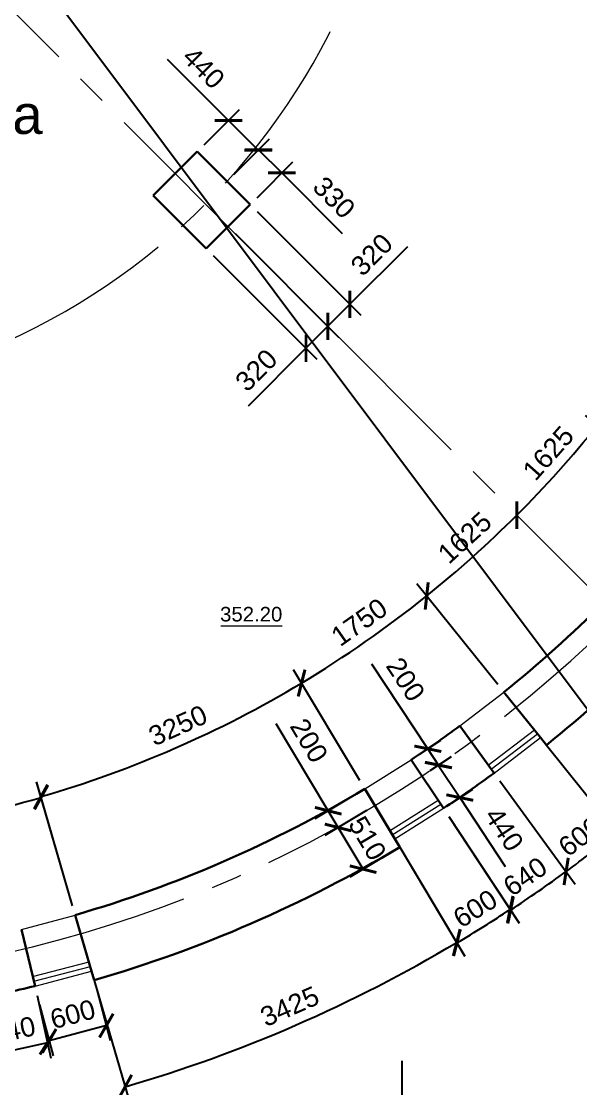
# Model space of a CAD drawing. Header units: millimetres. Extents: x -273 to 3634, y 3015 to 4572.
# Drawn here: x 3428.3 to 3485.8, y 3807.8 to 3917.7 of the extents above; entities that cross this region are included whole.
import ezdxf

# ---------------------------------------------------------------- set-up
doc = ezdxf.new("R2010")
doc.units = ezdxf.units.MM
doc.linetypes.add('CENTER2', pattern=[28.575, 19.05, -3.175, 3.175, -3.175])
doc.layers.add('@', color=250, linetype='Continuous', lineweight=60)
doc.styles.get("Standard").update_dxf_attribs({"font": 'arial.ttf', "height": 2})
doc.dimstyles.new('ISO-25', dxfattribs={"dimtxt": 2, "dimasz": 2, "dimexe": 1.6, "dimexo": 1, "dimgap": 1, "dimtad": 1, "dimdsep": 46, "dimtxsty": 'Standard', "dimblk": 'ARCHTICK', "dimcen": 2, "dimadec": 0, "dimazin": 0, "dimtfac": 1, "dimtmove": 0, "dimatfit": 3, "dimfxl": 1, "dimarcsym": 0})

# ---------------------------------------------------------------- blocks, each defined once
blk = doc.blocks.new('*D767')
at = {"layer": '@', "color": 0, "lineweight": -2, "transparency": 16777216}
blk.add_line((3399.43, 3947.68), (3416.87, 3947.68), dxfattribs=at)
blk.add_arc((3398.43, 3947.68), 16.84, 325.2223, 349.7777, dxfattribs=at)
at = {"layer": '@', "color": 0, "lineweight": 15, "transparency": 16777216}
for points in [[(3414.5, 3944.73), (3415.5, 3944.64), (3415.27, 3947.68)], [(3412.64, 3937.75), (3411.87, 3938.39), (3410.33, 3935.77)]]:
    blk.add_solid(points, dxfattribs=at)
at = {"layer": 'Defpoints', "color": 0, "lineweight": 15, "transparency": 16777216}
for p in [(2927.44, 3947.68), (3374.41, 3947.68), (3398.43, 3947.68), (3413.01, 3939.26), (3497.76, 3848.35)]:
    blk.add_point(p, dxfattribs=at)
at = {"layer": '@', "color": 0, "lineweight": 15, "transparency": 16777216, "insert": (3412.44, 3942.86), "char_height": 2, "attachment_point": 5, "rotation": 71.0262}
blk.add_mtext('45°', dxfattribs=at)
blk = doc.blocks.new('_ArchTick')
at = {"color": 0, "linetype": 'ByBlock', "lineweight": 15, "const_width": 0.15}
blk.add_lwpolyline([(-0.5, -0.5), (0.5, 0.5)], dxfattribs=at)
blk = doc.blocks.new('*D874')
at = {"layer": '@', "color": 0, "lineweight": -2, "transparency": 16777216}
for p, q in [((3311.01, 4081.1), (3305.72, 4088.15)), ((3309.41, 4079.9), (3312.29, 4082.06)), ((3503.87, 3823.69), (3311.01, 4081.1)), ((3502.28, 3822.5), (3505.15, 3824.65))]:
    blk.add_line(p, q, dxfattribs=at)
at = {"layer": 'Defpoints', "color": 0, "lineweight": 15, "transparency": 16777216}
for p in [(3308.61, 4079.3), (3503.87, 3823.69), (3501.48, 3821.9)]:
    blk.add_point(p, dxfattribs=at)
at = {"layer": '@', "color": 0, "lineweight": -2, "transparency": 16777216, "xscale": 2, "yscale": 2, "zscale": 2}
for p, rotation in [((3311.01, 4081.1), 126.8437671405722), ((3503.87, 3823.69), 306.8437671405722)]:
    blk.add_blockref('_ArchTick', p, dxfattribs=dict(at, rotation=rotation))
at = {"layer": '@', "color": 0, "lineweight": 15, "transparency": 16777216, "insert": (3309.26, 4086.79), "char_height": 2, "attachment_point": 5, "rotation": 306.8438}
blk.add_mtext('380', dxfattribs=at)
blk = doc.blocks.new('*D877')
at = {"layer": '@', "color": 0, "lineweight": -2, "transparency": 16777216}
blk.add_arc((3398.43, 3947.68), 19.98, 278.6121, 306.3879, dxfattribs=at)
at = {"layer": '@', "color": 0, "lineweight": 15, "transparency": 16777216}
for points in [[(3409.95, 3931.97), (3410.61, 3931.21), (3412.56, 3933.55)], [(3401.46, 3927.43), (3401.38, 3928.42), (3398.43, 3927.7)]]:
    blk.add_solid(points, dxfattribs=at)
at = {"layer": 'Defpoints', "color": 0, "lineweight": 15, "transparency": 16777216}
for p in [(3398.43, 4081.72), (3398.43, 3947.68), (3403.6, 3928.38), (3497.76, 3848.35), (3398.43, 3807.2)]:
    blk.add_point(p, dxfattribs=at)
at = {"layer": '@', "color": 0, "lineweight": 15, "transparency": 16777216, "insert": (3405.89, 3931.34), "char_height": 2, "attachment_point": 5, "rotation": 24.5413}
blk.add_mtext('45°', dxfattribs=at)
blk = doc.blocks.new('*D719')
at = {"layer": '@', "color": 0, "lineweight": -2, "transparency": 16777216}
blk.add_line((3496.69, 3868.8), (3486.32, 3877.12), dxfattribs=at)
blk.add_arc((3398.43, 3947.68), 114.31, 315, 321.2448, dxfattribs=at)
at = {"layer": 'Defpoints', "color": 0, "lineweight": 15, "transparency": 16777216}
for p in [(3398.43, 3947.68), (3482.14, 3869.84), (3497.47, 3868.17), (3502.15, 3864.42), (3514.95, 3831.15)]:
    blk.add_point(p, dxfattribs=at)
at = {"layer": '@', "color": 0, "lineweight": -2, "transparency": 16777216, "xscale": 2, "yscale": 2, "zscale": 2}
for p, rotation in [((3487.57, 3876.12), 51.24475999004351), ((3479.26, 3866.85), 225)]:
    blk.add_blockref('_ArchTick', p, dxfattribs=dict(at, rotation=rotation))
at = {"layer": '@', "color": 0, "lineweight": 15, "transparency": 16777216, "insert": (3482.5, 3873.24), "char_height": 2, "attachment_point": 5, "rotation": 48.4805}
blk.add_mtext('1625', dxfattribs=at)
blk = doc.blocks.new('*D720')
at = {"layer": '@', "color": 0, "lineweight": -2, "transparency": 16777216}
blk.add_line((3477.3, 3849.42), (3468.98, 3859.79), dxfattribs=at)
blk.add_arc((3398.43, 3947.68), 114.3, 308.7552, 315, dxfattribs=at)
at = {"layer": 'Defpoints', "color": 0, "lineweight": 15, "transparency": 16777216}
for p in [(3398.43, 3947.68), (3473.17, 3861.2), (3477.93, 3848.64), (3481.69, 3843.96), (3514.95, 3831.15)]:
    blk.add_point(p, dxfattribs=at)
at = {"layer": '@', "color": 0, "lineweight": -2, "transparency": 16777216, "xscale": 2, "yscale": 2, "zscale": 2}
for p, rotation in [((3479.25, 3866.85), 44.99999999999984), ((3469.98, 3858.54), 218.7552400099492)]:
    blk.add_blockref('_ArchTick', p, dxfattribs=dict(at, rotation=rotation))
at = {"layer": '@', "color": 0, "lineweight": 15, "transparency": 16777216, "insert": (3473.9, 3864.54), "char_height": 2, "attachment_point": 5, "rotation": 42.2319}
blk.add_mtext('1625', dxfattribs=at)
blk = doc.blocks.new('*D721')
at = {"layer": '@', "color": 0, "lineweight": -2, "transparency": 16777216}
blk.add_line((3433.53, 3826.66), (3429.85, 3839.34), dxfattribs=at)
blk.add_arc((3398.43, 3947.68), 114.4, 278.247, 286.1767, dxfattribs=at)
at = {"layer": 'Defpoints', "color": 0, "lineweight": 15, "transparency": 16777216}
for p in [(3398.43, 3947.68), (3420.04, 3835.34), (3433.81, 3825.7), (3435.49, 3819.92), (3419.72, 3800.81)]:
    blk.add_point(p, dxfattribs=at)
at = {"layer": '@', "color": 0, "lineweight": -2, "transparency": 16777216, "xscale": 2, "yscale": 2, "zscale": 2}
for p, rotation in [((3430.3, 3837.81), 16.17674262462081), ((3414.84, 3834.46), 188.2469675792391)]:
    blk.add_blockref('_ArchTick', p, dxfattribs=dict(at, rotation=rotation))
at = {"layer": '@', "color": 0, "lineweight": 15, "transparency": 16777216, "insert": (3422.76, 3837.97), "char_height": 2, "attachment_point": 5, "rotation": 12.5058}
blk.add_mtext('1750', dxfattribs=at)
blk = doc.blocks.new('*D724')
at = {"layer": '@', "color": 0, "lineweight": -2, "transparency": 16777216}
for p, q in [((3467.43, 3810.71), (3467.43, 3763.48)), ((3398.43, 3766.08), (3398.43, 3766.68)), ((3467.43, 3765.08), (3398.43, 3765.08))]:
    blk.add_line(p, q, dxfattribs=at)
at = {"layer": 'Defpoints', "color": 0, "lineweight": 15, "transparency": 16777216}
for p in [(3467.43, 3811.71), (3398.43, 3765.08), (3398.43, 3765.08)]:
    blk.add_point(p, dxfattribs=at)
at = {"layer": '@', "color": 0, "lineweight": -2, "transparency": 16777216, "xscale": 2, "yscale": 2, "zscale": 2, "rotation": 180}
blk.add_blockref('_ArchTick', (3398.43, 3765.08), dxfattribs=at)
at = {"layer": '@', "color": 0, "lineweight": -2, "transparency": 16777216, "xscale": 2, "yscale": 2, "zscale": 2}
blk.add_blockref('_ArchTick', (3467.43, 3765.08), dxfattribs=at)
at = {"layer": '@', "color": 0, "lineweight": 15, "transparency": 16777216, "insert": (3434.86, 3767.1), "char_height": 2, "attachment_point": 5}
blk.add_mtext('6900', dxfattribs=at)
blk = doc.blocks.new('*D725')
at = {"layer": '@', "color": 0, "lineweight": -2, "transparency": 16777216}
for p, q in [((3467.21, 3832.68), (3473.89, 3821.51)), ((3435.77, 3818.96), (3439.39, 3806.48))]:
    blk.add_line(p, q, dxfattribs=at)
blk.add_arc((3398.43, 3947.68), 145.41, 286.1767, 300.8849, dxfattribs=at)
at = {"layer": 'Defpoints', "color": 0, "lineweight": 15, "transparency": 16777216}
for p in [(3463.62, 3838.68), (3466.7, 3833.54), (3433.81, 3825.7), (3435.49, 3819.92), (3450.73, 3811.99)]:
    blk.add_point(p, dxfattribs=at)
at = {"layer": '@', "color": 0, "lineweight": -2, "transparency": 16777216, "xscale": 2, "yscale": 2, "zscale": 2}
for p, rotation in [((3473.07, 3822.88), 30.88487161444559), ((3438.94, 3808.02), 196.1767426246161)]:
    blk.add_blockref('_ArchTick', p, dxfattribs=dict(at, rotation=rotation))
at = {"layer": '@', "color": 0, "lineweight": 15, "transparency": 16777216, "insert": (3455.88, 3816.3), "char_height": 2, "attachment_point": 5, "rotation": 23.6204}
blk.add_mtext('3425', dxfattribs=at)
blk = doc.blocks.new('*D726')
at = {"layer": '@', "color": 0, "lineweight": -2, "transparency": 16777216}
for p, q in [((3436.02, 3818.03), (3437.42, 3812.78)), ((3430.14, 3816.45), (3431.55, 3811.2)), ((3437.01, 3814.32), (3431.13, 3812.75))]:
    blk.add_line(p, q, dxfattribs=at)
at = {"layer": 'Defpoints', "color": 0, "lineweight": 15, "transparency": 16777216}
for p in [(3435.76, 3818.99), (3429.88, 3817.42), (3431.13, 3812.75)]:
    blk.add_point(p, dxfattribs=at)
at = {"layer": '@', "color": 0, "lineweight": -2, "transparency": 16777216, "xscale": 2, "yscale": 2, "zscale": 2}
for p, rotation in [((3437.01, 3814.32), 14.98440038968045), ((3431.13, 3812.75), 194.9844003896804)]:
    blk.add_blockref('_ArchTick', p, dxfattribs=dict(at, rotation=rotation))
at = {"layer": '@', "color": 0, "lineweight": 15, "transparency": 16777216, "insert": (3433.55, 3815.49), "char_height": 2, "attachment_point": 5, "rotation": 14.9844}
blk.add_mtext('600', dxfattribs=at)
blk = doc.blocks.new('*D727')
at = {"layer": '@', "color": 0, "lineweight": -2, "transparency": 16777216}
for p, q in [((3463.11, 3839.54), (3456.29, 3850.94)), ((3433.53, 3826.66), (3429.83, 3839.42))]:
    blk.add_line(p, q, dxfattribs=at)
blk.add_arc((3398.43, 3947.68), 114.32, 286.1767, 300.8849, dxfattribs=at)
at = {"layer": 'Defpoints', "color": 0, "lineweight": 15, "transparency": 16777216}
for p in [(3439.55, 3841), (3463.62, 3838.68), (3466.7, 3833.54), (3433.81, 3825.7), (3435.49, 3819.92)]:
    blk.add_point(p, dxfattribs=at)
at = {"layer": '@', "color": 0, "lineweight": -2, "transparency": 16777216, "xscale": 2, "yscale": 2, "zscale": 2}
for p, rotation in [((3457.11, 3849.56), 30.88487161444911), ((3430.28, 3837.88), 196.1767426246144)]:
    blk.add_blockref('_ArchTick', p, dxfattribs=dict(at, rotation=rotation))
at = {"layer": '@', "color": 0, "lineweight": 15, "transparency": 16777216, "insert": (3444.38, 3845.21), "char_height": 2, "attachment_point": 5, "rotation": 24.1545}
blk.add_mtext('3250', dxfattribs=at)
blk = doc.blocks.new('*D732')
at = {"layer": '@', "color": 0, "lineweight": -2, "transparency": 16777216}
for p, q in [((3429.88, 3817.42), (3431.28, 3810.97)), ((3423.64, 3816.07), (3425.04, 3809.62)), ((3430.94, 3812.54), (3424.7, 3811.19))]:
    blk.add_line(p, q, dxfattribs=at)
at = {"layer": 'Defpoints', "color": 0, "lineweight": 15, "transparency": 16777216}
for p in [(3429.67, 3818.4), (3423.43, 3817.05), (3424.7, 3811.19)]:
    blk.add_point(p, dxfattribs=at)
at = {"layer": '@', "color": 0, "lineweight": -2, "transparency": 16777216, "xscale": 2, "yscale": 2, "zscale": 2}
for p, rotation in [((3430.94, 3812.54), 12.21016082212719), ((3424.7, 3811.19), 192.2101608221272)]:
    blk.add_blockref('_ArchTick', p, dxfattribs=dict(at, rotation=rotation))
at = {"layer": '@', "color": 0, "lineweight": 15, "transparency": 16777216, "insert": (3427.39, 3813.84), "char_height": 2, "attachment_point": 5, "rotation": 12.2102}
blk.add_mtext('640', dxfattribs=at)
blk = doc.blocks.new('*D738')
at = {"layer": '@', "color": 0, "lineweight": -2, "transparency": 16777216}
for p, q in [((3527.43, 3861.56), (3527.43, 3763.48)), ((3467.43, 3766.08), (3467.43, 3766.68)), ((3527.43, 3765.08), (3467.43, 3765.08))]:
    blk.add_line(p, q, dxfattribs=at)
at = {"layer": 'Defpoints', "color": 0, "lineweight": 15, "transparency": 16777216}
for p in [(3527.43, 3862.56), (3467.43, 3765.08), (3467.43, 3765.08)]:
    blk.add_point(p, dxfattribs=at)
at = {"layer": '@', "color": 0, "lineweight": -2, "transparency": 16777216, "xscale": 2, "yscale": 2, "zscale": 2, "rotation": 180}
blk.add_blockref('_ArchTick', (3467.43, 3765.08), dxfattribs=at)
at = {"layer": '@', "color": 0, "lineweight": -2, "transparency": 16777216, "xscale": 2, "yscale": 2, "zscale": 2}
blk.add_blockref('_ArchTick', (3527.43, 3765.08), dxfattribs=at)
at = {"layer": '@', "color": 0, "lineweight": 15, "transparency": 16777216, "insert": (3497.52, 3767.1), "char_height": 2, "attachment_point": 5}
blk.add_mtext('6000', dxfattribs=at)
blk = doc.blocks.new('*D739')
at = {"layer": '@', "color": 0, "lineweight": -2, "transparency": 16777216}
for p, q in [((3502.93, 3863.79), (3513.08, 3855.64)), ((3482.31, 3843.18), (3490.47, 3833.02))]:
    blk.add_line(p, q, dxfattribs=at)
blk.add_arc((3398.43, 3947.68), 145.42, 308.7552, 321.2448, dxfattribs=at)
at = {"layer": 'Defpoints', "color": 0, "lineweight": 15, "transparency": 16777216}
for p in [(3497.47, 3868.17), (3502.15, 3864.42), (3477.93, 3848.64), (3481.69, 3843.96), (3497.46, 3841.18)]:
    blk.add_point(p, dxfattribs=at)
at = {"layer": '@', "color": 0, "lineweight": -2, "transparency": 16777216, "xscale": 2, "yscale": 2, "zscale": 2}
for p, rotation in [((3511.83, 3856.64), 51.24475999005599), ((3489.46, 3834.27), 218.7552400099613)]:
    blk.add_blockref('_ArchTick', p, dxfattribs=dict(at, rotation=rotation))
at = {"layer": '@', "color": 0, "lineweight": 15, "transparency": 16777216, "insert": (3503.71, 3850.31), "char_height": 2, "attachment_point": 5, "rotation": 47.2389}
blk.add_mtext('3425', dxfattribs=at)
blk = doc.blocks.new('*D740')
at = {"layer": '@', "color": 0, "lineweight": -2, "transparency": 16777216}
for p, q in [((3477.3, 3849.42), (3468.98, 3859.78)), ((3463.11, 3839.54), (3456.28, 3850.95))]:
    blk.add_line(p, q, dxfattribs=at)
blk.add_arc((3398.43, 3947.68), 114.31, 300.8849, 308.7552, dxfattribs=at)
at = {"layer": 'Defpoints', "color": 0, "lineweight": 15, "transparency": 16777216}
for p in [(3461.53, 3852.37), (3477.93, 3848.64), (3481.69, 3843.96), (3463.62, 3838.68), (3466.7, 3833.54)]:
    blk.add_point(p, dxfattribs=at)
at = {"layer": '@', "color": 0, "lineweight": -2, "transparency": 16777216, "xscale": 2, "yscale": 2, "zscale": 2}
for p, rotation in [((3469.99, 3858.54), 38.75524000996248), ((3457.1, 3849.58), 210.8848716144507)]:
    blk.add_blockref('_ArchTick', p, dxfattribs=dict(at, rotation=rotation))
at = {"layer": '@', "color": 0, "lineweight": 15, "transparency": 16777216, "insert": (3463.04, 3855.84), "char_height": 2, "attachment_point": 5, "rotation": 35.1288}
blk.add_mtext('1750', dxfattribs=at)
blk = doc.blocks.new('*D741')
at = {"layer": '@', "color": 0, "lineweight": -2, "transparency": 16777216}
for p, q in [((3482.31, 3843.18), (3490.54, 3832.93)), ((3477.52, 3839.51), (3485.28, 3828.89))]:
    blk.add_line(p, q, dxfattribs=at)
blk.add_arc((3398.43, 3947.68), 145.55, 306.1731, 308.7552, dxfattribs=at)
at = {"layer": 'Defpoints', "color": 0, "lineweight": 15, "transparency": 16777216}
for p in [(3477.93, 3848.64), (3473.39, 3845.16), (3481.69, 3843.96), (3476.93, 3840.31), (3486.09, 3831.49)]:
    blk.add_point(p, dxfattribs=at)
at = {"layer": '@', "color": 0, "lineweight": -2, "transparency": 16777216, "xscale": 2, "yscale": 2, "zscale": 2}
for p, rotation in [((3489.54, 3834.18), 38.75524000994753), ((3484.33, 3830.19), 216.173146530956)]:
    blk.add_blockref('_ArchTick', p, dxfattribs=dict(at, rotation=rotation))
at = {"layer": '@', "color": 0, "lineweight": 15, "transparency": 16777216, "insert": (3485.77, 3833.79), "char_height": 2, "attachment_point": 5, "rotation": 37.4866}
blk.add_mtext('600', dxfattribs=at)
blk = doc.blocks.new('*D742')
at = {"layer": '@', "color": 0, "lineweight": -2, "transparency": 16777216}
for p, q in [((3470.1, 3842.81), (3464.34, 3851.53)), ((3469.23, 3842.24), (3471.43, 3843.69)), ((3471.2, 3841.14), (3470.1, 3842.81)), ((3470.34, 3840.57), (3472.54, 3842.02))]:
    blk.add_line(p, q, dxfattribs=at)
at = {"layer": 'Defpoints', "color": 0, "lineweight": 15, "transparency": 16777216}
for p in [(3470.1, 3842.81), (3468.4, 3841.69), (3469.5, 3840.02)]:
    blk.add_point(p, dxfattribs=at)
at = {"layer": '@', "color": 0, "lineweight": -2, "transparency": 16777216, "xscale": 2, "yscale": 2, "zscale": 2}
for p, rotation in [((3470.1, 3842.81), 123.4318230079886), ((3471.2, 3841.14), 303.4318230079886)]:
    blk.add_blockref('_ArchTick', p, dxfattribs=dict(at, rotation=rotation))
at = {"layer": '@', "color": 0, "lineweight": 15, "transparency": 16777216, "insert": (3467.81, 3849.95), "char_height": 2, "attachment_point": 5, "rotation": 303.4318}
blk.add_mtext('200', dxfattribs=at)
blk = doc.blocks.new('*D743')
at = {"layer": '@', "color": 0, "lineweight": -2, "transparency": 16777216}
for p, q in [((3459.85, 3836.43), (3454.48, 3845.39)), ((3462.76, 3838.17), (3458.47, 3835.61)), ((3463.79, 3836.45), (3459.5, 3833.89)), ((3460.87, 3834.71), (3459.85, 3836.43))]:
    blk.add_line(p, q, dxfattribs=at)
at = {"layer": 'Defpoints', "color": 0, "lineweight": 15, "transparency": 16777216}
for p in [(3463.62, 3838.68), (3464.65, 3836.97), (3459.85, 3836.43)]:
    blk.add_point(p, dxfattribs=at)
at = {"layer": '@', "color": 0, "lineweight": -2, "transparency": 16777216, "xscale": 2, "yscale": 2, "zscale": 2}
for p, rotation in [((3459.85, 3836.43), 120.8848716145341), ((3460.87, 3834.71), 300.8848716145341)]:
    blk.add_blockref('_ArchTick', p, dxfattribs=dict(at, rotation=rotation))
at = {"layer": '@', "color": 0, "lineweight": 15, "transparency": 16777216, "insert": (3457.87, 3843.66), "char_height": 2, "attachment_point": 5, "rotation": 300.8849}
blk.add_mtext('200', dxfattribs=at)
blk = doc.blocks.new('*D744')
at = {"layer": '@', "color": 0, "lineweight": -2, "transparency": 16777216}
for p, q in [((3463.79, 3836.45), (3459.5, 3833.89)), ((3463.44, 3830.42), (3460.87, 3834.71)), ((3466.35, 3832.16), (3462.07, 3829.6))]:
    blk.add_line(p, q, dxfattribs=at)
at = {"layer": 'Defpoints', "color": 0, "lineweight": 15, "transparency": 16777216}
for p in [(3464.65, 3836.97), (3460.87, 3834.71), (3467.21, 3832.68)]:
    blk.add_point(p, dxfattribs=at)
at = {"layer": '@', "color": 0, "lineweight": -2, "transparency": 16777216, "xscale": 2, "yscale": 2, "zscale": 2}
for p, rotation in [((3460.87, 3834.71), 120.884871614447), ((3463.44, 3830.42), 300.884871614447)]:
    blk.add_blockref('_ArchTick', p, dxfattribs=dict(at, rotation=rotation))
at = {"layer": '@', "color": 0, "lineweight": 15, "transparency": 16777216, "insert": (3463.89, 3833.6), "char_height": 2, "attachment_point": 5, "rotation": 300.8849}
blk.add_mtext('510', dxfattribs=at)
blk = doc.blocks.new('*D745')
at = {"layer": '@', "color": 0, "lineweight": -2, "transparency": 16777216}
for p, q in [((3470.34, 3840.57), (3472.52, 3842.01)), ((3471.18, 3841.13), (3473.39, 3837.79)), ((3472.54, 3837.23), (3474.72, 3838.67)), ((3473.39, 3837.79), (3478.07, 3830.71))]:
    blk.add_line(p, q, dxfattribs=at)
at = {"layer": 'Defpoints', "color": 0, "lineweight": 15, "transparency": 16777216}
for p in [(3471.18, 3841.13), (3469.5, 3840.02), (3471.7, 3836.68)]:
    blk.add_point(p, dxfattribs=at)
at = {"layer": '@', "color": 0, "lineweight": -2, "transparency": 16777216, "xscale": 2, "yscale": 2, "zscale": 2}
for p, rotation in [((3471.18, 3841.13), 123.4318230079886), ((3473.39, 3837.79), 303.4318230079886)]:
    blk.add_blockref('_ArchTick', p, dxfattribs=dict(at, rotation=rotation))
at = {"layer": '@', "color": 0, "lineweight": 15, "transparency": 16777216, "insert": (3477.96, 3834.53), "char_height": 2, "attachment_point": 5, "rotation": 303.4318}
blk.add_mtext('440', dxfattribs=at)
blk = doc.blocks.new('*D746')
at = {"layer": '@', "color": 0, "lineweight": -2, "transparency": 16777216}
for p, q in [((3472.26, 3835.85), (3479.46, 3824.94)), ((3467.21, 3832.68), (3473.92, 3821.46))]:
    blk.add_line(p, q, dxfattribs=at)
blk.add_arc((3398.43, 3947.68), 145.47, 300.8849, 303.4318, dxfattribs=at)
at = {"layer": 'Defpoints', "color": 0, "lineweight": 15, "transparency": 16777216}
for p in [(3468.4, 3841.69), (3463.62, 3838.68), (3471.7, 3836.68), (3466.7, 3833.54), (3474.94, 3823.96)]:
    blk.add_point(p, dxfattribs=at)
at = {"layer": '@', "color": 0, "lineweight": -2, "transparency": 16777216, "xscale": 2, "yscale": 2, "zscale": 2}
for p, rotation in [((3478.57, 3826.28), 33.431823007978), ((3473.1, 3822.84), 210.8848716144477)]:
    blk.add_blockref('_ArchTick', p, dxfattribs=dict(at, rotation=rotation))
at = {"layer": '@', "color": 0, "lineweight": 15, "transparency": 16777216, "insert": (3474.98, 3826.36), "char_height": 2, "attachment_point": 5, "rotation": 32.251}
blk.add_mtext('600', dxfattribs=at)
blk = doc.blocks.new('*D747')
at = {"layer": '@', "color": 0, "lineweight": -2, "transparency": 16777216}
for p, q in [((3477.52, 3839.51), (3485.28, 3828.89)), ((3472.26, 3835.85), (3479.5, 3824.87))]:
    blk.add_line(p, q, dxfattribs=at)
blk.add_arc((3398.43, 3947.68), 145.55, 303.4318, 306.1731, dxfattribs=at)
at = {"layer": 'Defpoints', "color": 0, "lineweight": 15, "transparency": 16777216}
for p in [(3473.39, 3845.16), (3468.4, 3841.69), (3476.93, 3840.31), (3471.7, 3836.68), (3482.45, 3828.83)]:
    blk.add_point(p, dxfattribs=at)
at = {"layer": '@', "color": 0, "lineweight": -2, "transparency": 16777216, "xscale": 2, "yscale": 2, "zscale": 2}
for p, rotation in [((3484.34, 3830.18), 36.17314653095773), ((3478.62, 3826.21), 213.4318230079768)]:
    blk.add_blockref('_ArchTick', p, dxfattribs=dict(at, rotation=rotation))
at = {"layer": '@', "color": 0, "lineweight": 15, "transparency": 16777216, "insert": (3480.12, 3829.66), "char_height": 2, "attachment_point": 5, "rotation": 34.6901}
blk.add_mtext('640', dxfattribs=at)
blk = doc.blocks.new('*D749')
at = {"layer": '@', "color": 0, "lineweight": -2, "transparency": 16777216}
for p, q in [((3450.26, 3895.85), (3460.95, 3885.15)), ((3448, 3893.58), (3458.69, 3882.89)), ((3459.82, 3886.29), (3457.56, 3884.02)), ((3457.56, 3884.02), (3451.61, 3878.08))]:
    blk.add_line(p, q, dxfattribs=at)
at = {"layer": 'Defpoints', "color": 0, "lineweight": 15, "transparency": 16777216}
for p in [(3449.55, 3896.55), (3447.29, 3894.29), (3457.56, 3884.02)]:
    blk.add_point(p, dxfattribs=at)
at = {"layer": '@', "color": 0, "lineweight": -2, "transparency": 16777216, "xscale": 2, "yscale": 2, "zscale": 2}
for p, rotation in [((3459.82, 3886.29), 45), ((3457.56, 3884.02), 225)]:
    blk.add_blockref('_ArchTick', p, dxfattribs=dict(at, rotation=rotation))
at = {"layer": '@', "color": 0, "lineweight": 15, "transparency": 16777216, "insert": (3452.45, 3881.77), "char_height": 2, "attachment_point": 5, "rotation": 45}
blk.add_mtext('320', dxfattribs=at)
blk = doc.blocks.new('*D750')
at = {"layer": '@', "color": 0, "lineweight": -2, "transparency": 16777216}
for p, q in [((3452.52, 3898.11), (3463.21, 3887.42)), ((3450.26, 3895.85), (3460.95, 3885.15)), ((3462.08, 3888.55), (3468.03, 3894.5)), ((3459.82, 3886.29), (3462.08, 3888.55))]:
    blk.add_line(p, q, dxfattribs=at)
at = {"layer": 'Defpoints', "color": 0, "lineweight": 15, "transparency": 16777216}
for p in [(3451.82, 3898.81), (3449.55, 3896.55), (3462.08, 3888.55)]:
    blk.add_point(p, dxfattribs=at)
at = {"layer": '@', "color": 0, "lineweight": -2, "transparency": 16777216, "xscale": 2, "yscale": 2, "zscale": 2}
for p, rotation in [((3462.08, 3888.55), 45.00000000000576), ((3459.82, 3886.29), 225.0000000000057)]:
    blk.add_blockref('_ArchTick', p, dxfattribs=dict(at, rotation=rotation))
at = {"layer": '@', "color": 0, "lineweight": 15, "transparency": 16777216, "insert": (3464.33, 3893.66), "char_height": 2, "attachment_point": 5, "rotation": 45}
blk.add_mtext('320', dxfattribs=at)
blk = doc.blocks.new('*D751')
at = {"layer": '@', "color": 0, "lineweight": -2, "transparency": 16777216}
for p, q in [((3450.14, 3901.91), (3453.81, 3905.58)), ((3452.68, 3904.45), (3455.07, 3902.07)), ((3452.52, 3899.52), (3456.2, 3903.2)), ((3455.07, 3902.07), (3461.29, 3895.84))]:
    blk.add_line(p, q, dxfattribs=at)
at = {"layer": 'Defpoints', "color": 0, "lineweight": 15, "transparency": 16777216}
for p in [(3452.68, 3904.45), (3449.43, 3901.2), (3451.82, 3898.81)]:
    blk.add_point(p, dxfattribs=at)
at = {"layer": '@', "color": 0, "lineweight": -2, "transparency": 16777216, "xscale": 2, "yscale": 2, "zscale": 2}
for p, rotation in [((3452.68, 3904.45), 134.9999999999945), ((3455.07, 3902.07), 314.9999999999945)]:
    blk.add_blockref('_ArchTick', p, dxfattribs=dict(at, rotation=rotation))
at = {"layer": '@', "color": 0, "lineweight": 15, "transparency": 16777216, "insert": (3460.45, 3899.54), "char_height": 2, "attachment_point": 5, "rotation": 315}
blk.add_mtext('330', dxfattribs=at)
blk = doc.blocks.new('*D752')
at = {"layer": '@', "color": 0, "lineweight": -2, "transparency": 16777216}
for p, q in [((3449.58, 3907.47), (3443.3, 3913.75)), ((3447.08, 3904.97), (3450.71, 3908.6)), ((3452.64, 3904.41), (3449.58, 3907.47)), ((3450.14, 3901.91), (3453.77, 3905.54))]:
    blk.add_line(p, q, dxfattribs=at)
at = {"layer": 'Defpoints', "color": 0, "lineweight": 15, "transparency": 16777216}
for p in [(3446.37, 3904.26), (3452.64, 3904.41), (3449.43, 3901.2)]:
    blk.add_point(p, dxfattribs=at)
at = {"layer": '@', "color": 0, "lineweight": -2, "transparency": 16777216, "xscale": 2, "yscale": 2, "zscale": 2}
for p, rotation in [((3449.58, 3907.47), 135.0000000000043), ((3452.64, 3904.41), 315.0000000000043)]:
    blk.add_blockref('_ArchTick', p, dxfattribs=dict(at, rotation=rotation))
at = {"layer": '@', "color": 0, "lineweight": 15, "transparency": 16777216, "insert": (3447.02, 3912.88), "char_height": 2, "attachment_point": 5, "rotation": 315}
blk.add_mtext('440', dxfattribs=at)

msp = doc.modelspace()

# ---------------------------------------------------------------- linework, layer by layer
at = {"layer": '@', "color": 0, "linetype": 'CENTER2', "lineweight": 15}
msp.add_line((3398.429, 3947.676), (3497.757, 3848.348), dxfattribs=at)
at = {"layer": '@', "color": 0, "lineweight": 30}
for p, q in [((3441.845, 3899.734), (3446.371, 3904.26)), ((3446.371, 3904.26), (3451.815, 3898.815)), ((3447.29, 3894.289), (3441.845, 3899.734)), ((3451.815, 3898.815), (3447.29, 3894.289)), ((3481.686, 3843.959), (3477.93, 3848.638)), ((3476.929, 3840.313), (3473.388, 3845.157)), ((3481.686, 3843.959), (3482.305, 3843.188)), ((3471.705, 3836.682), (3468.399, 3841.689)), ((3466.7, 3833.535), (3463.62, 3838.684)), ((3466.7, 3833.535), (3467.207, 3832.687)), ((3435.49, 3819.918), (3433.811, 3825.704)), ((3428.261, 3824.229), (3429.67, 3818.397)), ((3435.49, 3819.918), (3435.758, 3818.993))]:
    msp.add_line(p, q, dxfattribs=at)
at = {"layer": '@', "color": 0, "lineweight": 15}
for p, q in [((3448.809, 3855.465), (3455.095, 3855.465)), ((3473.388, 3845.157), (3477.93, 3848.638)), ((3476.321, 3841.107), (3481.078, 3844.753)), ((3476.625, 3840.71), (3481.382, 3844.356)), ((3476.929, 3840.313), (3481.686, 3843.959)), ((3463.62, 3838.684), (3468.399, 3841.689)), ((3466.167, 3834.382), (3471.172, 3837.528)), ((3466.434, 3833.959), (3471.438, 3837.105)), ((3466.7, 3833.535), (3471.705, 3836.682)), ((3428.261, 3824.229), (3433.811, 3825.704)), ((3429.417, 3819.365), (3435.237, 3820.886)), ((3429.544, 3818.881), (3435.363, 3820.402)), ((3429.67, 3818.397), (3435.49, 3819.918))]:
    msp.add_line(p, q, dxfattribs=at)
at = {"layer": '@', "color": 0, "linetype": 'CENTER2', "lineweight": 15}
for radius, end in [(129, 147.66397), (69, 90)]:
    msp.add_arc((3398.429, 3947.676), radius, 270, end, dxfattribs=at)
at = {"layer": '@', "color": 0, "lineweight": 30}
for radius, start, end in [(127, 308.75524, 321.24476), (133.988, 308.75524, 321.24476), (127, 303.43182, 306.17315), (133, 303.43182, 306.17315), (127, 286.17674, 300.88487), (133.988, 286.17674, 300.88487), (133, 280.83477, 283.58555)]:
    msp.add_arc((3398.429, 3947.676), radius, start, end, dxfattribs=at)

# ---------------------------------------------------------------- texts
at = {"layer": '@', "color": 0, "lineweight": 15}
for s, height, p in [('sales area', 4, (3404.668, 3906.08)), ('352.20', 1.5, (3448.717, 3855.912))]:
    msp.add_text(s, height=height, dxfattribs=at).set_placement(p)

# ---------------------------------------------------------------- dimensions: what is measured, and where the dimension line sits
for base, p1, p2, angle, text, picture, middle in [((3503.874, 3823.695), (3308.607, 4079.299), (3501.475, 3821.897), 306.84377, '380', '*D874', (3307.645, 4085.582)), ((3452.639, 3904.41), (3446.371, 3904.26), (3449.43, 3901.201), 315, '440', '*D752', (3445.594, 3911.456)), ((3452.681, 3904.452), (3451.815, 3898.815), (3449.43, 3901.201), 135, '330', '*D751', (3459.024, 3898.108)), ((3462.082, 3888.548), (3449.553, 3896.552), (3451.815, 3898.815), 45, '320', '*D750', (3465.763, 3892.229)), ((3457.556, 3884.023), (3449.553, 3896.552), (3447.29, 3894.289), 225, '320', '*D749', (3453.876, 3880.342)), ((3470.099, 3842.812), (3469.501, 3840.02), (3468.399, 3841.689), 123.43182, '200', '*D742', (3466.12, 3848.84)), ((3459.845, 3836.427), (3464.646, 3836.968), (3463.62, 3838.684), 120.88487, '200', '*D743', (3456.138, 3842.626)), ((3471.184, 3841.131), (3471.705, 3836.682), (3469.501, 3840.02), 123.43182, '440', '*D745', (3476.278, 3833.415)), ((3460.872, 3834.71), (3467.213, 3832.677), (3464.646, 3836.968), 120.88487, '510', '*D744', (3462.155, 3832.565)), ((3431.132, 3812.75), (3435.758, 3818.993), (3429.882, 3817.42), 194.9844, '600', '*D726', (3434.07, 3813.536)), ((3424.698, 3811.187), (3429.67, 3818.397), (3423.43, 3817.047), 192.21016, '640', '*D732', (3427.818, 3811.862))]:
    dim = msp.add_linear_dim(base=base, p1=p1, p2=p2, angle=angle, text=text, dimstyle='ISO-25', dxfattribs=at)
    dim.commit()
    dim.dimension.update_dxf_attribs({"geometry": picture, "text_midpoint": middle, "dimtype": 161})
for base, line2, picture, middle in [((3403.599, 3928.379), ((3398.429, 4081.718), (3398.429, 3807.205)), '*D877', (3406.727, 3929.503)), ((3413.01, 3939.257), ((2927.438, 3947.676), (3374.415, 3947.676)), '*D767', (3414.351, 3942.202))]:
    dim = msp.add_angular_dim_2l(base=base, line1=((3398.429, 3947.676), (3497.757, 3848.348)), line2=line2, dimstyle='ISO-25', override={"dimasz": 3, "dimsah": 1}, dxfattribs=at)
    dim.commit()
    dim.dimension.update_dxf_attribs({"geometry": picture, "text_midpoint": middle, "dimtype": 162})
for base, line1, line2, text, picture, middle in [((3482.141, 3869.836), ((3398.429, 3947.676), (3514.952, 3831.153)), ((3502.146, 3864.419), (3497.467, 3868.175)), '1625', '*D719', (3484.016, 3871.903)), ((3473.173, 3861.197), ((3481.686, 3843.959), (3477.93, 3848.638)), ((3398.429, 3947.676), (3514.952, 3831.153)), '1625', '*D720', (3475.256, 3863.042)), ((3497.456, 3841.178), ((3481.686, 3843.959), (3477.93, 3848.638)), ((3502.146, 3864.419), (3497.467, 3868.175)), '3425', '*D739', (3505.198, 3848.941)), ((3461.534, 3852.365), ((3466.7, 3833.535), (3463.62, 3838.684)), ((3481.686, 3843.959), (3477.93, 3848.638)), '1750', '*D740', (3464.204, 3854.188)), ((3439.546, 3841.004), ((3435.49, 3819.918), (3433.811, 3825.704)), ((3466.7, 3833.535), (3463.62, 3838.684)), '3250', '*D727', (3445.209, 3843.363)), ((3486.089, 3831.49), ((3476.929, 3840.313), (3473.388, 3845.157)), ((3481.686, 3843.959), (3477.93, 3848.638)), '600', '*D741', (3487.004, 3832.187)), ((3482.451, 3828.828), ((3476.929, 3840.313), (3473.388, 3845.157)), ((3471.705, 3836.682), (3468.399, 3841.689)), '640', '*D747', (3481.267, 3827.999)), ((3474.941, 3823.955), ((3471.705, 3836.682), (3468.399, 3841.689)), ((3466.7, 3833.535), (3463.62, 3838.684)), '600', '*D746', (3476.055, 3824.651)), ((3450.729, 3811.992), ((3435.49, 3819.918), (3433.811, 3825.704)), ((3466.7, 3833.535), (3463.62, 3838.684)), '3425', '*D725', (3456.693, 3814.444))]:
    dim = msp.add_angular_dim_2l(base=base, line1=line1, line2=line2, text=text, dimstyle='ISO-25', dxfattribs=at)
    dim.commit()
    dim.dimension.update_dxf_attribs({"geometry": picture, "text_midpoint": middle, "dimtype": 162})
dim = msp.add_angular_dim_2l(base=(3420.042, 3835.339), line1=((3419.715, 3800.811), (3398.429, 3947.676)), line2=((3435.49, 3819.918), (3433.811, 3825.704)), text='1750', dimstyle='ISO-25', override={"dimtxt": 2}, dxfattribs=at)
dim.commit()
dim.dimension.update_dxf_attribs({"geometry": '*D721', "text_midpoint": (3423.2, 3835.993), "dimtype": 162})
for base, p1, p2, text, picture, middle in [((3467.429, 3765.08), (3527.429, 3862.557), (3467.429, 3765.08), '6000', '*D738', (3497.522, 3765.08)), ((3398.429, 3765.08), (3467.429, 3811.712), (3398.429, 3765.08), '6900', '*D724', (3434.863, 3765.08))]:
    dim = msp.add_linear_dim(base=base, p1=p1, p2=p2, text=text, dimstyle='ISO-25', dxfattribs=at)
    dim.commit()
    dim.dimension.update_dxf_attribs({"geometry": picture, "text_midpoint": middle, "dimtype": 160})

doc.saveas('drawing.dxf')
